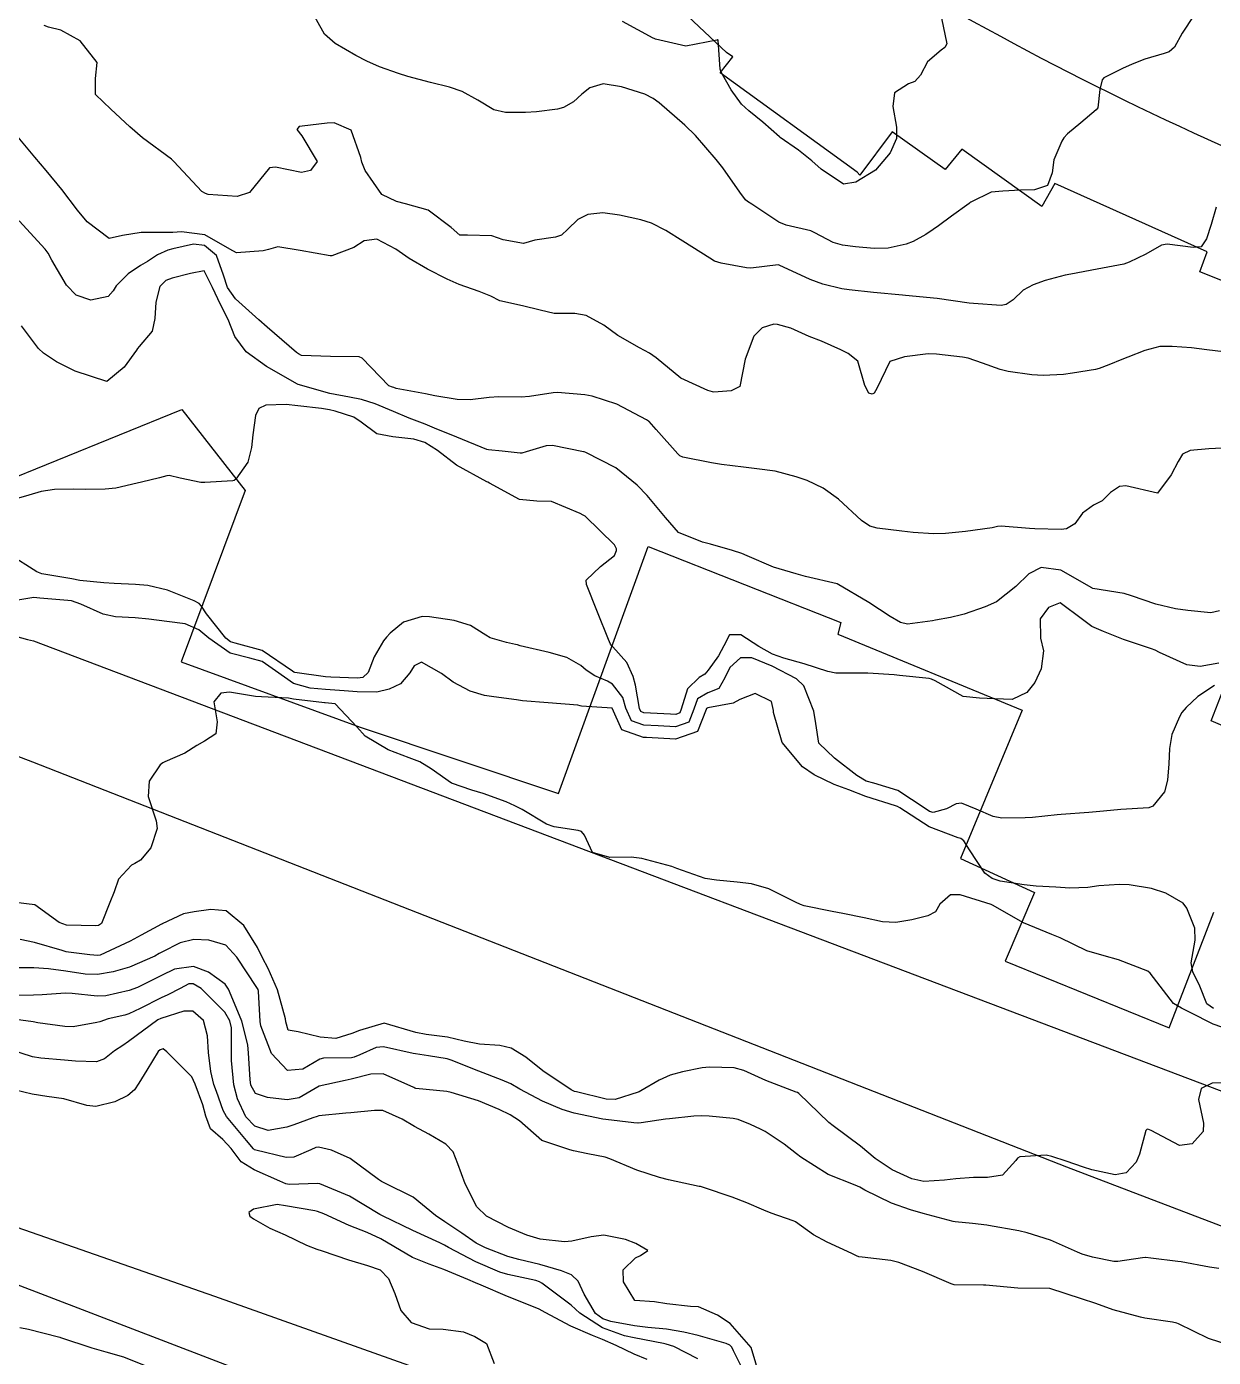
# Model space of a CAD drawing. Header units: metres. Extents: x 286371 to 293043, y 7462578 to 7466404.
# Drawn here: x 292838 to 292912.4, y 7462813.9 to 7462897.4 of the extents above; entities that cross this region are included whole.
import ezdxf

# ---------------------------------------------------------------- set-up
doc = ezdxf.new("R2010")
doc.units = ezdxf.units.M
doc.header["$MEASUREMENT"] = 0
for name, color, linetype in [('Curvas de Nivel 1m', 11, 'Continuous'), ('Curvas de Nivel 5m', 15, 'Continuous'), ('Edificações', 30, 'Continuous'), ('Linha Férrea', 20, 'Continuous'), ('Vias primárias', 230, 'Continuous')]:
    doc.layers.add(name, color=color, linetype=linetype)

msp = doc.modelspace()

# ---------------------------------------------------------------- linework, layer by layer
at = {"layer": 'Curvas de Nivel 1m', "flags": 128}
for points, elevation in [([(292911.223, 7462898.057), (292910.499, 7462896.956), (292909.999, 7462896.075), (292909.665, 7462895.784), (292909.368, 7462895.679), (292908.139, 7462895.327), (292907.357, 7462895.002), (292906.751, 7462894.725), (292905.578, 7462894.141), (292905.467, 7462894.018), (292905.333, 7462893.419), (292905.19, 7462892.273), (292905.1, 7462892.148), (292904.137, 7462891.327), (292903.291, 7462890.625), (292903.075, 7462890.39), (292902.95, 7462890.179), (292902.449, 7462889.004), (292902.336, 7462888.188), (292902.04, 7462887.395), (292901.238, 7462887.125), (292900.357, 7462887.098), (292899.236, 7462887.041), (292898.509, 7462886.971), (292897.225, 7462886.337), (292897.183, 7462886.306), (292897.13, 7462886.266), (292896.028, 7462885.466), (292895.203, 7462884.865), (292894.873, 7462884.625), (292894.415, 7462884.306), (292893.628, 7462883.877), (292893.185, 7462883.716), (292892.06, 7462883.463), (292891.18, 7462883.445), (292890.011, 7462883.542), (292889.183, 7462883.645), (292888.608, 7462883.818), (292887.446, 7462884.419), (292887.284, 7462884.511), (292887.196, 7462884.55), (292885.657, 7462884.902), (292885.204, 7462885.098), (292883.492, 7462886.209), (292883.223, 7462886.383), (292883.103, 7462886.486), (292882.744, 7462886.979), (292881.678, 7462888.508), (292881.262, 7462889.027), (292879.969, 7462890.534), (292879.294, 7462891.18), (292877.681, 7462892.569), (292877.318, 7462892.847), (292876.789, 7462893.116), (292875.329, 7462893.587), (292874.183, 7462893.776), (292873.332, 7462893.529), (292872.844, 7462893.122), (292872.319, 7462892.649), (292871.688, 7462892.279), (292871.307, 7462892.18), (292869.989, 7462892.006), (292869.309, 7462891.962), (292868.055, 7462891.968), (292867.315, 7462892.148), (292866.324, 7462892.739), (292865.332, 7462893.292), (292864.534, 7462893.569), (292863.34, 7462893.844), (292861.919, 7462894.232), (292861.348, 7462894.413), (292860.148, 7462894.833), (292859.359, 7462895.182), (292858.673, 7462895.547), (292857.375, 7462896.29), (292856.709, 7462896.885), (292855.807, 7462898.5)], 719), ([(292912.625, 7462886.033), (292912.311, 7462884.934), (292912.019, 7462884.042), (292911.683, 7462883.551), (292911.186, 7462883.494), (292909.555, 7462883.713), (292909.188, 7462883.65), (292908.203, 7462883.075), (292907.171, 7462882.57), (292906.829, 7462882.46), (292905.164, 7462882.144), (292903.5, 7462881.829), (292903.158, 7462881.761), (292901.907, 7462881.439), (292901.148, 7462881.162), (292900.526, 7462880.831), (292899.882, 7462880.223), (292899.442, 7462879.917), (292899.128, 7462879.861), (292897.409, 7462879.982), (292897.13, 7462880.017), (292895.134, 7462880.294), (292893.137, 7462880.488), (292892.96, 7462880.504), (292891.139, 7462880.686), (292889.596, 7462880.84), (292889.142, 7462880.916), (292887.946, 7462881.208), (292887.15, 7462881.487), (292885.219, 7462882.398), (292885.163, 7462882.413), (292883.43, 7462882.21), (292883.16, 7462882.222), (292881.587, 7462882.508), (292881.166, 7462882.64), (292880.863, 7462882.824), (292879.184, 7462883.907), (292878.1, 7462884.561), (292877.201, 7462885.024), (292876.546, 7462885.243), (292875.208, 7462885.537), (292874.154, 7462885.676), (292873.208, 7462885.581), (292872.582, 7462885.265), (292871.957, 7462884.653), (292871.57, 7462884.277), (292871.186, 7462884.158), (292869.897, 7462883.97), (292869.18, 7462883.761), (292867.906, 7462883.99), (292867.187, 7462884.229), (292865.666, 7462884.268), (292865.187, 7462884.282), (292864.647, 7462884.763), (292863.21, 7462885.843), (292861.79, 7462886.231), (292861.218, 7462886.384), (292860.289, 7462886.829), (292859.256, 7462888.323), (292859.051, 7462888.848), (292858.981, 7462889.137), (292858.382, 7462890.858), (292857.301, 7462891.33), (292856.877, 7462891.305), (292855.297, 7462891.115), (292855.113, 7462891.091), (292854.96, 7462890.909), (292855.288, 7462890.512), (292856.24, 7462888.89), (292855.816, 7462888.335), (292855.254, 7462888.204), (292853.637, 7462888.55), (292853.257, 7462888.493), (292852.001, 7462886.959), (292851.23, 7462886.69), (292849.4, 7462886.833), (292849.232, 7462886.888), (292849.008, 7462887.008), (292847.262, 7462888.899), (292847.112, 7462889.037), (292845.284, 7462890.382), (292844.487, 7462891.077), (292843.31, 7462892.183), (292842.334, 7462893.109), (292842.339, 7462894.109), (292842.442, 7462895.108), (292841.374, 7462896.458), (292840.156, 7462897.143), (292839.387, 7462897.335), (292839.124, 7462897.423)], 718), ([(292913.078, 7462876.956), (292912.039, 7462877.081), (292911.081, 7462877.204), (292909.862, 7462877.294), (292909.082, 7462877.286), (292908.146, 7462877.031), (292907.072, 7462876.615), (292906.71, 7462876.482), (292905.887, 7462876.132), (292905.294, 7462875.908), (292905.06, 7462875.852), (292903.615, 7462875.606), (292903.055, 7462875.538), (292901.781, 7462875.472), (292901.06, 7462875.501), (292899.579, 7462875.712), (292899.066, 7462875.846), (292897.959, 7462876.251), (292897.078, 7462876.554), (292896.723, 7462876.626), (292895.082, 7462876.817), (292894.55, 7462876.834), (292893.079, 7462876.637), (292892.165, 7462876.343), (292891.347, 7462874.657), (292891.167, 7462874.362), (292891.043, 7462874.29), (292890.832, 7462874.368), (292890.587, 7462874.836), (292890.145, 7462876.378), (292889.548, 7462876.852), (292889.084, 7462877.084), (292887.878, 7462877.627), (292887.097, 7462877.924), (292885.941, 7462878.442), (292885.107, 7462878.673), (292884.875, 7462878.69), (292884.141, 7462878.469), (292883.632, 7462877.941), (292883.074, 7462876.484), (292882.754, 7462874.783), (292882.211, 7462874.497), (292881.127, 7462874.429), (292881.043, 7462874.441), (292880.748, 7462874.519), (292879.056, 7462875.308), (292877.498, 7462876.568), (292877.079, 7462876.879), (292876.458, 7462877.209), (292875.095, 7462877.981), (292874.212, 7462878.618), (292873.113, 7462879.236), (292872.403, 7462879.357), (292871.114, 7462879.36), (292870.227, 7462879.568), (292869.121, 7462879.831), (292867.694, 7462880.147), (292867.13, 7462880.443), (292866.407, 7462880.735), (292865.141, 7462881.189), (292864.402, 7462881.509), (292863.154, 7462882.131), (292862.001, 7462882.802), (292861.173, 7462883.401), (292859.993, 7462884.021), (292859.18, 7462883.922), (292858.533, 7462883.495), (292857.166, 7462882.985), (292857.06, 7462882.982), (292855.172, 7462883.302), (292853.784, 7462883.534), (292853.181, 7462883.38), (292852.845, 7462883.283), (292851.177, 7462883.171), (292850.768, 7462883.393), (292849.193, 7462884.287), (292847.739, 7462884.484), (292847.195, 7462884.45), (292845.802, 7462884.449), (292845.195, 7462884.433), (292844.028, 7462884.245), (292843.189, 7462884.063), (292841.809, 7462885.115), (292841.215, 7462885.849), (292840.224, 7462887.14), (292839.252, 7462888.332), (292838.533, 7462889.165), (292837.286, 7462890.668)], 717), ([(292912.987, 7462870.912), (292912.163, 7462870.861), (292910.985, 7462870.77), (292910.51, 7462870.533), (292910.24, 7462870.065), (292909.8, 7462869.234), (292908.944, 7462868.084), (292906.951, 7462868.552), (292906.566, 7462868.504), (292905.987, 7462868.129), (292905.477, 7462867.595), (292904.932, 7462867.327), (292904.242, 7462866.837), (292903.757, 7462866.162), (292903.234, 7462865.845), (292902.909, 7462865.809), (292901.252, 7462865.856), (292900.909, 7462865.879), (292899.134, 7462866.007), (292898.91, 7462865.985), (292898.568, 7462865.901), (292896.905, 7462865.671), (292895.643, 7462865.553), (292894.902, 7462865.532), (292893.609, 7462865.618), (292892.905, 7462865.705), (292891.371, 7462865.893), (292890.909, 7462866.023), (292890.378, 7462866.372), (292888.934, 7462867.716), (292887.965, 7462868.409), (292886.961, 7462868.877), (292886.28, 7462869.119), (292884.969, 7462869.466), (292883.822, 7462869.621), (292882.973, 7462869.718), (292881.591, 7462869.889), (292880.976, 7462869.979), (292879.171, 7462870.352), (292878.982, 7462870.436), (292878.856, 7462870.546), (292877.492, 7462872.082), (292877.057, 7462872.574), (292877.015, 7462872.612), (292876.904, 7462872.688), (292875.03, 7462873.678), (292873.484, 7462874.181), (292873.038, 7462874.259), (292871.304, 7462874.396), (292871.04, 7462874.387), (292869.566, 7462874.157), (292869.035, 7462874.115), (292867.625, 7462874.126), (292867.034, 7462874.085), (292865.835, 7462873.939), (292865.032, 7462873.955), (292863.614, 7462874.197), (292863.037, 7462874.327), (292861.192, 7462874.662), (292861.042, 7462874.71), (292860.963, 7462874.736), (292860.731, 7462874.819), (292859.07, 7462876.548), (292858.867, 7462876.644), (292857.071, 7462876.661), (292855.259, 7462876.723), (292855.073, 7462876.819), (292854.936, 7462876.917), (292853.097, 7462878.494), (292852.586, 7462878.952), (292851.124, 7462880.278), (292850.615, 7462880.982), (292850.376, 7462881.759), (292849.928, 7462882.993), (292849.183, 7462883.624), (292848.489, 7462883.71), (292847.18, 7462883.424), (292846.874, 7462883.343), (292846.237, 7462883.048), (292845.594, 7462882.632), (292845.164, 7462882.369), (292844.391, 7462881.841), (292843.643, 7462881.087), (292843.449, 7462880.78), (292843.134, 7462880.416), (292842.039, 7462880.202), (292841.135, 7462880.504), (292840.53, 7462881.134), (292839.606, 7462882.71), (292839.362, 7462883.152), (292839.178, 7462883.401), (292837.548, 7462885.179)], 716), ([(292912.785, 7462857.416), (292911.612, 7462857.211), (292910.783, 7462857.319), (292909.065, 7462858.08), (292908.796, 7462858.227), (292908.571, 7462858.315), (292906.806, 7462858.909), (292905.549, 7462859.398), (292904.818, 7462859.721), (292904.244, 7462860.153), (292902.839, 7462861.195), (292902.105, 7462860.916), (292901.591, 7462860.193), (292901.596, 7462858.989), (292901.785, 7462858.195), (292901.639, 7462857.06), (292901.249, 7462856.205), (292900.754, 7462855.573), (292899.831, 7462855.145), (292898.748, 7462855.175), (292897.787, 7462855.221), (292896.75, 7462855.33), (292895.003, 7462856.301), (292894.766, 7462856.426), (292894.612, 7462856.461), (292892.769, 7462856.647), (292892.427, 7462856.682), (292890.77, 7462856.785), (292890.348, 7462856.793), (292888.77, 7462856.786), (292888.274, 7462856.899), (292886.778, 7462857.387), (292885.503, 7462857.724), (292884.787, 7462857.982), (292883.941, 7462858.467), (292882.805, 7462859.189), (292882.104, 7462859.196), (292881.738, 7462858.5), (292881.419, 7462857.871), (292880.771, 7462856.971), (292880.551, 7462856.734), (292880.202, 7462856.523), (292879.471, 7462855.816), (292879.07, 7462854.539), (292878.976, 7462854.295), (292878.729, 7462854.208), (292878.401, 7462854.221), (292876.73, 7462854.312), (292876.534, 7462854.38), (292876.448, 7462854.579), (292876.213, 7462856.04), (292876.054, 7462856.585), (292875.657, 7462857.471), (292874.792, 7462858.444), (292874.707, 7462858.52), (292874.639, 7462858.607), (292874.512, 7462858.897), (292873.827, 7462860.619), (292873.13, 7462862.359), (292873.104, 7462862.631), (292874.005, 7462863.49), (292874.888, 7462864.174), (292875.014, 7462864.481), (292875.006, 7462864.603), (292874.898, 7462864.853), (292873.042, 7462866.633), (292872.925, 7462866.714), (292872.744, 7462866.82), (292870.937, 7462867.56), (292870.024, 7462867.592), (292868.939, 7462867.699), (292867.05, 7462868.723), (292866.955, 7462868.769), (292866.881, 7462868.799), (292864.97, 7462869.842), (292863.783, 7462870.772), (292862.991, 7462871.257), (292862.306, 7462871.483), (292860.996, 7462871.63), (292859.977, 7462871.813), (292859.009, 7462872.539), (292858.535, 7462872.862), (292857.373, 7462873.231), (292857.021, 7462873.315), (292856.508, 7462873.406), (292855.024, 7462873.576), (292854.307, 7462873.643), (292853.024, 7462873.599), (292852.574, 7462873.398), (292852.383, 7462872.954), (292852.205, 7462871.748), (292852.121, 7462870.957), (292851.903, 7462870.028), (292851.131, 7462868.972), (292851.038, 7462868.888), (292850.952, 7462868.859), (292849.205, 7462868.746), (292848.95, 7462868.753), (292847.647, 7462869.024), (292846.956, 7462869.186), (292846.815, 7462869.178), (292846.35, 7462869.044), (292845.226, 7462868.784), (292844.949, 7462868.722), (292843.621, 7462868.407), (292842.943, 7462868.334), (292841.734, 7462868.321), (292840.942, 7462868.331), (292839.775, 7462868.309), (292838.939, 7462868.181), (292838.15, 7462867.952), (292836.931, 7462867.614)], 714), ([(292912.527, 7462856.028), (292911.476, 7462855.321), (292910.743, 7462854.634), (292910.475, 7462854.321), (292910.321, 7462854.061), (292909.85, 7462852.934), (292909.689, 7462852.07), (292909.648, 7462851.112), (292909.578, 7462850.071), (292909.385, 7462849.351), (292908.649, 7462848.443), (292908.396, 7462848.34), (292906.646, 7462848.232), (292905.561, 7462848.136), (292904.643, 7462848.058), (292902.903, 7462847.917), (292902.64, 7462847.898), (292901.101, 7462847.744), (292900.636, 7462847.709), (292899.183, 7462847.689), (292898.637, 7462847.796), (292897.561, 7462848.261), (292896.649, 7462848.628), (292896.326, 7462848.602), (292895.718, 7462848.288), (292894.883, 7462848.058), (292894.641, 7462848.12), (292894.362, 7462848.309), (292892.661, 7462849.439), (292891.143, 7462849.881), (292890.669, 7462850.017), (292890.077, 7462850.373), (292888.69, 7462851.465), (292887.712, 7462852.409), (292887.506, 7462853.629), (292887.39, 7462854.415), (292886.758, 7462856.004), (292886.297, 7462856.431), (292884.776, 7462857.221), (292883.498, 7462857.759), (292882.783, 7462857.756), (292882.127, 7462857.141), (292881.806, 7462856.499), (292881.43, 7462855.828), (292880.75, 7462855.557), (292880.086, 7462855.183), (292879.859, 7462854.528), (292879.54, 7462853.714), (292878.717, 7462853.426), (292877.637, 7462853.48), (292876.718, 7462853.536), (292875.945, 7462853.809), (292875.598, 7462854.591), (292875.415, 7462855.266), (292874.757, 7462856.106), (292874.44, 7462856.29), (292873.654, 7462856.621), (292873.114, 7462856.974), (292872.774, 7462857.265), (292871.902, 7462857.769), (292870.786, 7462858.095), (292868.983, 7462858.509), (292868.801, 7462858.56), (292868.69, 7462858.585), (292868.107, 7462858.708), (292867.098, 7462859.018), (292866.811, 7462859.177), (292865.858, 7462859.782), (292864.824, 7462860.098), (292863.296, 7462860.318), (292862.827, 7462860.34), (292861.65, 7462859.984), (292860.811, 7462859.307), (292860.58, 7462859.056), (292860.402, 7462858.83), (292859.811, 7462857.817), (292859.448, 7462856.844), (292859.1, 7462856.519), (292858.768, 7462856.481), (292857.109, 7462856.54), (292856.769, 7462856.566), (292854.85, 7462856.836), (292854.773, 7462856.856), (292854.691, 7462856.916), (292852.793, 7462858.215), (292851.091, 7462858.679), (292850.801, 7462858.757), (292850.513, 7462858.979), (292849.305, 7462860.52), (292848.987, 7462861.002), (292848.837, 7462861.171), (292848.519, 7462861.329), (292846.849, 7462862.009), (292845.622, 7462862.283), (292844.854, 7462862.364), (292843.512, 7462862.426), (292842.854, 7462862.454), (292841.358, 7462862.615), (292840.858, 7462862.702), (292838.983, 7462863.031), (292838.863, 7462863.057), (292838.665, 7462863.157), (292836.88, 7462864.278)], 713), ([(292912.45, 7462835.757), (292912.039, 7462836.041), (292911.591, 7462837.163), (292911.159, 7462838.051), (292911.058, 7462838.619), (292911.299, 7462840.049), (292911.273, 7462840.797), (292910.79, 7462842.051), (292910.549, 7462842.363), (292909.463, 7462842.982), (292908.562, 7462843.275), (292907.174, 7462843.506), (292906.565, 7462843.541), (292905.263, 7462843.451), (292904.568, 7462843.345), (292903.434, 7462843.304), (292902.568, 7462843.373), (292901.336, 7462843.436), (292900.574, 7462843.511), (292899.068, 7462843.746), (292898.579, 7462843.905), (292898.112, 7462844.252), (292897.161, 7462845.711), (292896.806, 7462846.272), (292896.616, 7462846.411), (292896.431, 7462846.463), (292894.627, 7462847.154), (292892.781, 7462848.332), (292892.645, 7462848.417), (292892.519, 7462848.463), (292890.654, 7462849.059), (292889.574, 7462849.467), (292888.665, 7462849.806), (292887.404, 7462850.413), (292886.682, 7462850.922), (292885.398, 7462852.444), (292884.866, 7462854.319), (292884.858, 7462854.453), (292884.743, 7462855.021), (292883.703, 7462855.517), (292882.744, 7462855.133), (292882.321, 7462854.91), (292880.736, 7462854.619), (292880.665, 7462854.585), (292880.639, 7462854.516), (292880.104, 7462853.133), (292878.706, 7462852.644), (292876.887, 7462852.752), (292876.707, 7462852.765), (292875.355, 7462853.236), (292874.734, 7462854.604), (292872.827, 7462854.724), (292872.736, 7462854.747), (292872.592, 7462854.781), (292870.738, 7462854.935), (292869.109, 7462855.066), (292868.74, 7462855.112), (292867.318, 7462855.299), (292866.744, 7462855.389), (292865.847, 7462855.653), (292864.763, 7462856.223), (292864.032, 7462856.776), (292862.784, 7462857.489), (292862.335, 7462857.247), (292862.053, 7462856.805), (292861.461, 7462856.116), (292860.759, 7462855.788), (292859.981, 7462855.61), (292858.756, 7462855.619), (292857.936, 7462855.687), (292856.757, 7462855.768), (292855.803, 7462855.854), (292854.763, 7462856.145), (292853.63, 7462856.932), (292852.783, 7462857.522), (292852.016, 7462857.725), (292850.79, 7462858.044), (292849.438, 7462858.995), (292848.812, 7462859.514), (292847.957, 7462859.877), (292846.819, 7462860.035), (292845.688, 7462860.184), (292844.822, 7462860.255), (292843.588, 7462860.318), (292842.825, 7462860.499), (292841.418, 7462861.116), (292840.837, 7462861.321), (292840.607, 7462861.358), (292838.839, 7462861.507), (292838.463, 7462861.537), (292836.835, 7462861.276)], 712), ([(292912.982, 7462834.573), (292912.435, 7462834.779), (292910.994, 7462835.508), (292910.45, 7462835.767), (292909.945, 7462836.072), (292908.482, 7462837.966), (292908.329, 7462838.097), (292906.494, 7462838.795), (292905.589, 7462839.047), (292904.502, 7462839.377), (292902.838, 7462840.18), (292902.516, 7462840.317), (292902.32, 7462840.385), (292900.532, 7462841.135), (292898.598, 7462842.244), (292898.554, 7462842.264), (292898.52, 7462842.28), (292896.563, 7462842.882), (292895.958, 7462842.889), (292895.3, 7462842.293), (292895.021, 7462841.823), (292894.543, 7462841.565), (292893.539, 7462841.319), (292892.536, 7462841.148), (292891.687, 7462841.197), (292890.54, 7462841.432), (292889.217, 7462841.712), (292888.546, 7462841.842), (292886.78, 7462842.191), (292886.552, 7462842.271), (292886.24, 7462842.429), (292884.566, 7462843.25), (292883.476, 7462843.565), (292882.572, 7462843.684), (292881.278, 7462843.8), (292880.575, 7462843.916), (292878.793, 7462844.541), (292878.585, 7462844.624), (292878.478, 7462844.653), (292876.593, 7462845.16), (292875.924, 7462845.255), (292874.593, 7462845.225), (292873.502, 7462845.531), (292873.015, 7462846.636), (292872.827, 7462846.85), (292872.618, 7462846.92), (292871.105, 7462847.148), (292870.624, 7462847.328), (292869.094, 7462848.241), (292868.641, 7462848.477), (292868.098, 7462848.713), (292866.652, 7462849.252), (292865.944, 7462849.456), (292864.661, 7462849.885), (292863.394, 7462850.784), (292862.68, 7462851.219), (292862.014, 7462851.474), (292860.691, 7462851.982), (292859.256, 7462852.846), (292858.723, 7462853.427), (292857.38, 7462854.875), (292856.745, 7462854.937), (292856.692, 7462854.938), (292854.748, 7462855.155), (292854.454, 7462855.214), (292852.75, 7462855.309), (292852.366, 7462855.334), (292850.753, 7462855.604), (292850.196, 7462855.539), (292849.769, 7462854.989), (292849.975, 7462853.736), (292849.881, 7462852.987), (292849.18, 7462852.525), (292848.703, 7462852.244), (292847.934, 7462851.777), (292846.687, 7462851.228), (292846.56, 7462851.162), (292846.401, 7462851.039), (292845.704, 7462850.013), (292845.651, 7462849.049), (292846.141, 7462847.532), (292846.216, 7462847.041), (292845.808, 7462845.838), (292845.158, 7462845.056), (292844.797, 7462844.854), (292844.588, 7462844.741), (292843.786, 7462843.86), (292843.509, 7462843.08), (292843.229, 7462842.399), (292842.727, 7462841.091), (292842.522, 7462840.955), (292842.357, 7462840.934), (292840.522, 7462840.986), (292840.058, 7462841.141), (292838.546, 7462842.259), (292837.323, 7462842.409)], 711), ([(292912.793, 7462819.437), (292912.206, 7462819.523), (292910.42, 7462819.852), (292910.211, 7462819.884), (292908.517, 7462820.09), (292908.215, 7462820.124), (292908.187, 7462820.122), (292908.01, 7462820.098), (292906.46, 7462819.871), (292906.21, 7462819.876), (292904.871, 7462820.145), (292904.217, 7462820.33), (292903.92, 7462820.458), (292902.23, 7462821.22), (292900.762, 7462821.68), (292900.238, 7462821.802), (292898.342, 7462822.143), (292898.243, 7462822.154), (292897.342, 7462822.258), (292896.245, 7462822.363), (292896.136, 7462822.386), (292894.253, 7462822.894), (292893.452, 7462823.121), (292892.262, 7462823.538), (292890.597, 7462824.36), (292890.277, 7462824.54), (292889.978, 7462824.67), (292888.288, 7462825.343), (292886.573, 7462826.42), (292886.307, 7462826.631), (292885.522, 7462827.23), (292884.328, 7462828.025), (292884.044, 7462828.174), (292883.41, 7462828.473), (292882.64, 7462828.79), (292882.339, 7462828.852), (292880.825, 7462828.998), (292880.341, 7462829.017), (292879.873, 7462829.002), (292878.34, 7462828.837), (292878.096, 7462828.801), (292876.563, 7462828.581), (292876.372, 7462828.556), (292876.344, 7462828.559), (292876.1, 7462828.588), (292874.347, 7462828.779), (292874.157, 7462828.807), (292872.352, 7462829.179), (292871.601, 7462829.41), (292870.363, 7462829.936), (292868.952, 7462830.696), (292868.379, 7462831.023), (292867.848, 7462831.247), (292866.39, 7462831.83), (292864.644, 7462832.517), (292864.401, 7462832.59), (292863.232, 7462832.782), (292862.406, 7462832.91), (292862.264, 7462832.938), (292860.412, 7462833.35), (292859.946, 7462833.297), (292858.926, 7462832.847), (292858.566, 7462832.688), (292858.401, 7462832.654), (292856.646, 7462832.635), (292856.399, 7462832.575), (292855.34, 7462831.95), (292854.388, 7462831.859), (292853.372, 7462832.93), (292852.703, 7462834.668), (292852.658, 7462834.941), (292852.557, 7462836.848), (292852.534, 7462836.943), (292852.466, 7462837.068), (292851.211, 7462838.964), (292850.505, 7462839.722), (292849.453, 7462840.047), (292848.51, 7462840.075), (292847.644, 7462839.88), (292846.498, 7462839.289), (292846.337, 7462839.196), (292846.055, 7462839.041), (292844.483, 7462838.352), (292843.442, 7462838.049), (292842.476, 7462837.888), (292841.695, 7462837.897), (292840.478, 7462838.093), (292839.386, 7462838.246), (292838.481, 7462838.294), (292837.367, 7462838.295)], 709), ([(292913.558, 7462814.58), (292912.134, 7462815.056), (292910.249, 7462815.966), (292910.153, 7462816.003), (292909.882, 7462816.069), (292908.158, 7462816.332), (292907.88, 7462816.377), (292906.165, 7462816.841), (292905.076, 7462817.235), (292904.175, 7462817.544), (292902.184, 7462818.184), (292900.184, 7462818.214), (292898.186, 7462818.393), (292898.036, 7462818.397), (292896.186, 7462818.415), (292895.997, 7462818.467), (292894.198, 7462819.251), (292892.725, 7462819.808), (292892.208, 7462819.933), (292890.427, 7462820.145), (292890.211, 7462820.175), (292890.072, 7462820.227), (292889.775, 7462820.371), (292888.225, 7462821.093), (292887.375, 7462821.556), (292886.243, 7462822.362), (292886.206, 7462822.388), (292886.095, 7462822.427), (292884.709, 7462822.914), (292884.253, 7462823.092), (292883.183, 7462823.558), (292882.265, 7462823.919), (292880.467, 7462824.522), (292880.275, 7462824.576), (292880.207, 7462824.593), (292878.281, 7462824.995), (292877.701, 7462825.145), (292876.289, 7462825.609), (292874.596, 7462826.314), (292874.301, 7462826.417), (292873.217, 7462826.631), (292872.317, 7462826.827), (292872.091, 7462826.874), (292870.326, 7462827.473), (292868.941, 7462828.695), (292868.35, 7462829.077), (292867.654, 7462829.415), (292866.362, 7462829.951), (292864.646, 7462830.484), (292864.371, 7462830.535), (292862.425, 7462830.742), (292862.374, 7462830.758), (292862.312, 7462830.795), (292860.387, 7462831.656), (292859.6, 7462831.622), (292858.381, 7462831.308), (292858.004, 7462831.235), (292856.374, 7462830.884), (292855.12, 7462830.146), (292854.361, 7462830.02), (292853.125, 7462830.171), (292852.366, 7462830.422), (292852.088, 7462830.949), (292852.03, 7462831.299), (292851.938, 7462832.951), (292851.898, 7462833.466), (292851.527, 7462834.958), (292850.855, 7462836.571), (292850.676, 7462836.971), (292850.469, 7462837.278), (292849.43, 7462838.04), (292848.485, 7462838.39), (292847.285, 7462838.219), (292846.476, 7462837.831), (292844.968, 7462837.064), (292844.461, 7462836.871), (292842.997, 7462836.555), (292842.455, 7462836.528), (292840.884, 7462836.701), (292840.458, 7462836.713), (292839.003, 7462836.609), (292838.456, 7462836.594), (292837.071, 7462836.569)], 708), ([(292884.038, 7462812.522), (292883.466, 7462814.474), (292882.146, 7462815.98), (292881.345, 7462816.507), (292880.162, 7462817.035), (292879.645, 7462817.049), (292878.164, 7462817.224), (292877.388, 7462817.344), (292876.167, 7462817.426), (292875.454, 7462818.595), (292875.438, 7462819.354), (292876.207, 7462820.109), (292876.525, 7462820.264), (292876.985, 7462820.573), (292876.22, 7462821.007), (292875.569, 7462821.249), (292874.228, 7462821.534), (292873.432, 7462821.42), (292872.222, 7462821.144), (292871.76, 7462821.112), (292870.223, 7462821.275), (292869.386, 7462821.528), (292868.234, 7462822.016), (292866.851, 7462822.725), (292866.256, 7462823.317), (292865.518, 7462824.746), (292865.056, 7462826), (292864.776, 7462826.758), (292864.321, 7462827.238), (292863.246, 7462827.865), (292862.337, 7462828.35), (292861.579, 7462828.806), (292860.352, 7462829.349), (292859.835, 7462829.349), (292858.349, 7462829.203), (292858.03, 7462829.178), (292856.346, 7462829.008), (292856.247, 7462828.985), (292855.968, 7462828.89), (292854.786, 7462828.459), (292854.335, 7462828.298), (292853.168, 7462828.096), (292852.335, 7462828.363), (292851.773, 7462828.953), (292851.238, 7462830.084), (292851.01, 7462830.965), (292850.868, 7462832.496), (292850.867, 7462832.968), (292850.864, 7462834.531), (292850.769, 7462834.969), (292850.442, 7462835.526), (292848.969, 7462836.997), (292848.469, 7462837.304), (292848.188, 7462837.289), (292847.654, 7462837.017), (292846.873, 7462836.613), (292846.455, 7462836.419), (292845.137, 7462835.753), (292844.439, 7462835.42), (292844.179, 7462835.337), (292843.141, 7462835.094), (292842.608, 7462834.925), (292842.431, 7462834.868), (292840.949, 7462834.604), (292840.426, 7462834.615), (292838.729, 7462834.86), (292838.43, 7462834.905), (292836.434, 7462835.194)], 707), ([(292883.259, 7462812.477), (292882.349, 7462814.263), (292882.257, 7462814.492), (292882.126, 7462814.629), (292881.897, 7462814.729), (292880.135, 7462815.227), (292879.235, 7462815.44), (292878.14, 7462815.63), (292876.985, 7462815.728), (292876.143, 7462815.833), (292874.65, 7462816.104), (292874.149, 7462816.275), (292873.691, 7462816.621), (292872.984, 7462817.82), (292872.615, 7462818.638), (292872.19, 7462819.038), (292871.563, 7462819.284), (292870.199, 7462819.693), (292868.892, 7462820.006), (292868.206, 7462820.182), (292866.796, 7462820.726), (292866.219, 7462821.037), (292865.321, 7462821.659), (292864.246, 7462822.369), (292863.666, 7462822.773), (292862.271, 7462823.907), (292860.443, 7462824.822), (292860.285, 7462824.89), (292860.093, 7462825.021), (292858.306, 7462826.342), (292857.145, 7462826.872), (292856.317, 7462827.059), (292856.165, 7462827.038), (292855.851, 7462826.891), (292854.783, 7462826.431), (292854.306, 7462826.406), (292852.391, 7462826.866), (292852.313, 7462826.893), (292852.282, 7462826.914), (292852.251, 7462826.945), (292851.809, 7462827.465), (292850.565, 7462828.971), (292850.35, 7462829.346), (292849.92, 7462830.536), (292849.765, 7462830.984), (292849.572, 7462831.801), (292849.434, 7462832.989), (292849.373, 7462834.036), (292849.121, 7462834.994), (292848.443, 7462835.587), (292847.881, 7462835.575), (292846.435, 7462835.124), (292846.255, 7462835.038), (292844.413, 7462833.673), (292844.05, 7462833.439), (292843.527, 7462833.088), (292842.903, 7462832.59), (292842.394, 7462832.41), (292841.078, 7462832.44), (292840.395, 7462832.516), (292838.917, 7462832.636), (292838.397, 7462832.722), (292836.963, 7462833.186)], 706), ([(292876.946, 7462813.737), (292876.116, 7462814.053), (292874.993, 7462814.601), (292874.13, 7462814.988), (292873.517, 7462815.239), (292872.142, 7462815.813), (292870.545, 7462816.669), (292870.157, 7462816.891), (292869.801, 7462817.038), (292868.169, 7462817.674), (292866.518, 7462818.39), (292866.181, 7462818.532), (292865.694, 7462818.742), (292864.193, 7462819.379), (292863.263, 7462819.718), (292862.211, 7462820.121), (292861.046, 7462820.812), (292860.231, 7462821.295), (292859.372, 7462821.703), (292858.243, 7462822.145), (292856.665, 7462822.878), (292856.256, 7462823.02), (292856.095, 7462823.048), (292854.261, 7462823.366), (292853.737, 7462823.448), (292852.257, 7462823.157), (292851.956, 7462822.95), (292852.016, 7462822.714), (292852.248, 7462822.544), (292853.281, 7462821.975), (292854.234, 7462821.552), (292855.572, 7462820.894), (292856.22, 7462820.643), (292856.553, 7462820.544), (292858.207, 7462819.988), (292859.4, 7462819.636), (292860.195, 7462819.363), (292860.714, 7462818.816), (292861.114, 7462817.866), (292861.48, 7462816.805), (292862.143, 7462816.045), (292863.262, 7462815.653), (292864.137, 7462815.637), (292865.424, 7462815.455), (292866.131, 7462815.174), (292866.852, 7462814.724), (292867.336, 7462813.486)], 704), ([(292846.049, 7462813.101), (292844.116, 7462813.872), (292843.018, 7462814.193), (292842.124, 7462814.44), (292840.173, 7462815.094), (292840.134, 7462815.105), (292840.024, 7462815.136), (292838.141, 7462815.609), (292837.604, 7462815.711)], 704)]:
    msp.add_lwpolyline(points, dxfattribs=dict(at, elevation=elevation))
at = {"layer": 'Curvas de Nivel 5m', "flags": 128}
for points, elevation in [([(292895.398, 7462897.896), (292895.734, 7462896.289), (292895.613, 7462896.049), (292895.368, 7462895.883), (292894.517, 7462895.147), (292894.073, 7462894.314), (292893.732, 7462893.924), (292893.336, 7462893.771), (292892.453, 7462893.211), (292892.343, 7462892.339), (292892.578, 7462891.052), (292892.582, 7462890.335), (292892.179, 7462889.433), (292891.254, 7462888.354), (292890.023, 7462887.592), (292889.24, 7462887.474), (292887.858, 7462888.405), (292887.262, 7462888.945), (292886.438, 7462889.598), (292885.283, 7462890.406), (292885.261, 7462890.422), (292885.237, 7462890.445), (292884.186, 7462891.355), (292883.308, 7462892.072), (292882.857, 7462892.491), (292882.213, 7462893.383), (292881.574, 7462894.51), (292881.525, 7462894.689), (292881.397, 7462896.504), (292881.374, 7462896.52), (292881.358, 7462896.521), (292881.309, 7462896.506), (292879.368, 7462896.131), (292877.451, 7462896.573), (292877.385, 7462896.606), (292877.322, 7462896.638), (292875.4, 7462897.673)], 720), ([(292912.834, 7462860.698), (292912.293, 7462860.572), (292910.834, 7462860.717), (292910.079, 7462860.822), (292908.84, 7462861.116), (292907.303, 7462861.652), (292906.849, 7462861.787), (292904.896, 7462862.101), (292904.854, 7462862.125), (292904.829, 7462862.145), (292902.87, 7462863.258), (292901.639, 7462863.427), (292900.866, 7462863.017), (292900.054, 7462862.22), (292898.839, 7462861.274), (292898.125, 7462860.964), (292896.827, 7462860.504), (292896.66, 7462860.444), (292895.955, 7462860.287), (292895.014, 7462860.109), (292894.821, 7462860.076), (292893.274, 7462859.871), (292892.818, 7462859.963), (292892.171, 7462860.344), (292890.837, 7462861.235), (292888.854, 7462862.394), (292886.861, 7462862.862), (292886.274, 7462863.023), (292884.869, 7462863.438), (292883.215, 7462864.144), (292882.881, 7462864.298), (292882.29, 7462864.493), (292880.9, 7462864.887), (292880.416, 7462865.007), (292878.91, 7462865.623), (292878.09, 7462866.557), (292876.944, 7462867.934), (292876.308, 7462868.584), (292874.97, 7462869.673), (292873.093, 7462870.633), (292872.985, 7462870.67), (292872.942, 7462870.678), (292870.99, 7462871.079), (292870.596, 7462871.065), (292869.343, 7462870.689), (292869.072, 7462870.604), (292868.983, 7462870.601), (292867.834, 7462870.712), (292866.985, 7462870.8), (292866.879, 7462870.832), (292864.997, 7462871.591), (292863.607, 7462872.174), (292863.009, 7462872.418), (292862.007, 7462872.8), (292861.02, 7462873.208), (292859.888, 7462873.698), (292859.031, 7462873.961), (292858.276, 7462874.103), (292857.036, 7462874.343), (292855.058, 7462874.9), (292855.012, 7462874.915), (292853.06, 7462876.027), (292851.785, 7462876.964), (292851.088, 7462877.907), (292850.665, 7462878.981), (292850.187, 7462879.924), (292849.681, 7462880.996), (292849.159, 7462882.028), (292848.301, 7462881.873), (292847.152, 7462881.575), (292846.759, 7462881.431), (292846.377, 7462881.046), (292846.114, 7462880.06), (292846.061, 7462879.05), (292845.897, 7462878.253), (292845.079, 7462877.291), (292844.979, 7462877.163), (292844.921, 7462877.067), (292844.136, 7462876), (292843.044, 7462875.094), (292841.056, 7462875.738), (292839.888, 7462876.322), (292839.078, 7462876.865), (292838.765, 7462877.159), (292837.702, 7462878.578)], 715), ([(292913.31, 7462831.091), (292912.379, 7462831.064), (292911.687, 7462830.732), (292911.504, 7462830.047), (292911.835, 7462828.549), (292911.801, 7462828.042), (292911.114, 7462827.261), (292910.32, 7462827.154), (292908.54, 7462828.091), (292908.335, 7462828.19), (292908.263, 7462828.168), (292908.215, 7462828.096), (292907.809, 7462826.605), (292907.613, 7462826.105), (292906.967, 7462825.441), (292906.292, 7462825.322), (292904.822, 7462825.621), (292904.299, 7462825.791), (292903.209, 7462826.171), (292902.308, 7462826.474), (292901.957, 7462826.542), (292900.307, 7462826.441), (292900.16, 7462826.363), (292900.052, 7462826.218), (292899.226, 7462825.295), (292898.287, 7462825.138), (292897.402, 7462825.143), (292896.286, 7462825.074), (292895.582, 7462824.988), (292894.283, 7462824.9), (292893.545, 7462825.056), (292892.294, 7462825.636), (292891.244, 7462826.35), (292890.315, 7462827.123), (292888.605, 7462828.39), (292888.337, 7462828.606), (292886.452, 7462830.423), (292886.365, 7462830.478), (292886.283, 7462830.508), (292884.376, 7462831.241), (292883.008, 7462831.859), (292882.395, 7462832.036), (292880.848, 7462832.062), (292880.394, 7462832.022), (292879.16, 7462831.771), (292878.389, 7462831.568), (292877.686, 7462831.263), (292876.54, 7462830.582), (292876.434, 7462830.523), (292876.373, 7462830.497), (292874.923, 7462830.049), (292874.366, 7462830.065), (292872.497, 7462830.518), (292872.373, 7462830.554), (292872.163, 7462830.648), (292870.392, 7462831.847), (292869.32, 7462832.691), (292868.412, 7462833.267), (292867.707, 7462833.422), (292866.416, 7462833.513), (292865.465, 7462833.702), (292864.422, 7462833.945), (292863.087, 7462834.121), (292862.426, 7462834.238), (292860.434, 7462834.824), (292858.901, 7462834.373), (292858.424, 7462834.192), (292857.42, 7462833.869), (292856.42, 7462833.956), (292855.045, 7462834.285), (292854.426, 7462834.391), (292854.28, 7462834.917), (292854.252, 7462835.102), (292853.755, 7462836.925), (292853.16, 7462838.258), (292852.818, 7462838.94), (292852.504, 7462839.579), (292851.641, 7462840.958), (292850.538, 7462841.871), (292849.567, 7462841.961), (292848.536, 7462841.824), (292847.85, 7462841.699), (292846.524, 7462841.064), (292846.506, 7462841.053), (292846.478, 7462841.035), (292845.212, 7462840.356), (292844.508, 7462839.984), (292842.633, 7462839.102), (292842.494, 7462839.079), (292841.993, 7462839.112), (292840.653, 7462839.288), (292840.497, 7462839.314), (292840.255, 7462839.381), (292838.505, 7462839.901), (292837.61, 7462840.08)], 710), ([(292880.113, 7462813.769), (292878.606, 7462814.547), (292878.126, 7462814.694), (292877.955, 7462814.728), (292876.132, 7462815.087), (292875.507, 7462815.22), (292874.14, 7462815.706), (292872.72, 7462816.636), (292872.161, 7462817.127), (292870.33, 7462818.524), (292870.183, 7462818.606), (292869.948, 7462818.678), (292868.189, 7462819.058), (292867.696, 7462819.207), (292866.201, 7462819.853), (292864.481, 7462820.76), (292864.217, 7462820.911), (292863.937, 7462821.051), (292862.239, 7462821.821), (292860.342, 7462822.734), (292860.253, 7462822.782), (292860.178, 7462822.826), (292858.271, 7462823.986), (292856.41, 7462824.755), (292856.282, 7462824.774), (292854.478, 7462824.714), (292854.282, 7462824.752), (292853.901, 7462824.92), (292852.294, 7462825.631), (292851.482, 7462826.141), (292850.85, 7462826.966), (292850.322, 7462827.524), (292849.542, 7462828.201), (292849.25, 7462828.996), (292849.064, 7462829.71), (292848.598, 7462831.001), (292848.381, 7462831.454), (292847.608, 7462832.236), (292846.804, 7462833.036), (292846.576, 7462833.211), (292846.406, 7462833.165), (292846.274, 7462833.046), (292845.558, 7462831.885), (292845.053, 7462831.064), (292844.781, 7462830.655), (292844.362, 7462830.285), (292843.555, 7462829.888), (292842.351, 7462829.599), (292841.791, 7462829.675), (292840.358, 7462830.076), (292839.288, 7462830.223), (292838.362, 7462830.37), (292836.809, 7462830.746)], 705)]:
    msp.add_lwpolyline(points, dxfattribs=dict(at, elevation=elevation))
at = {"layer": 'Edificações'}
for points in [[(292921.629, 7462877.984), (292911.601, 7462881.967), (292912.059, 7462883.237), (292902.497, 7462887.515), (292901.683, 7462886.074), (292896.672, 7462889.678), (292895.634, 7462888.387), (292892.306, 7462890.758), (292890.276, 7462888.04), (292890.111, 7462888.231), (292881.517, 7462894.46), (292882.311, 7462895.458), (292881.904, 7462895.743), (292874.68, 7462902.561)], [(292836.004, 7462868.565), (292847.757, 7462873.329), (292851.718, 7462868.255), (292847.704, 7462857.494), (292858.939, 7462853.409), (292871.379, 7462849.24), (292876.99, 7462864.739), (292889.082, 7462859.967), (292888.887, 7462859.244), (292900.45, 7462854.468), (292896.583, 7462845.156), (292901.226, 7462843.036), (292899.379, 7462838.73), (292909.668, 7462834.543), (292909.828, 7462834.916), (292912.48, 7462841.796)], [(292922.42, 7462849.478), (292912.299, 7462853.796), (292913.323, 7462856.427)]]:
    msp.add_lwpolyline(points, dxfattribs=at)
at = {"layer": 'Linha Férrea'}
for points in [[(292390.696, 7462856.664), (292422.031, 7462867.051), (292444.63, 7462872.673), (292455.552, 7462875.132), (292486.217, 7462880.015), (292497.079, 7462881.017), (292523.374, 7462882.637), (292551.134, 7462882.097), (292565.45, 7462881.142), (292586.472, 7462878.761), (292601.958, 7462876.338), (292613.438, 7462874.245), (292634.127, 7462870.185), (292737.997, 7462849.124), (292782.727, 7462839.007), (292817.497, 7462828.983), (292849.812, 7462817.692), (292862.902, 7462813.032), (292916.707, 7462789.564), (292949.264, 7462775.881), (292961.971, 7462770.598)], [(292960.741, 7462766.933), (292953.292, 7462769.66), (292929.109, 7462779.812), (292912.243, 7462787.295), (292898.458, 7462793.682), (292869.191, 7462806.225), (292829.526, 7462821.438), (292824.27, 7462823.163), (292815.161, 7462825.987), (292796.088, 7462831.559), (292780.439, 7462835.437), (292769.194, 7462838.374), (292719.983, 7462849.466)]]:
    msp.add_lwpolyline(points, dxfattribs=at)
at = {"layer": 'Vias primárias'}
for points in [[(293017.512, 7462915.701), (293004.689, 7462920.901), (292949.33, 7462943.702), (292940.194, 7462947.464, -0.250739), (292916.415, 7462976.349), (292913.325, 7462987.768, 0.295231), (292904.971, 7462995.281), (292874.329, 7462995.008), (292859.665, 7462994.7, 0.163099), (292853.14, 7462992.359, 0.284387), (292851.988, 7462989.192), (292858.118, 7462968.73, 0.092134), (292885.687, 7462915.098, 0.077166), (292904.064, 7462902.105, 0.013752), (292997.505, 7462862.922)], [(292972.964, 7462799.177), (292963.612, 7462802.756), (292903.253, 7462825.805), (292838.412, 7462851.2, 0.035511), (292734.851, 7462883.784, 8.959257)]]:
    msp.add_lwpolyline(points, format="xyb", dxfattribs=at)
msp.add_lwpolyline([(292963.394, 7462868.986), (292950.717, 7462874.255), (292919.189, 7462887.208, -0.036856), (292891.542, 7462901.027, -0.126762), (292874.801, 7462917.902, -0.020675), (292856.642, 7462952.119, -0.039733), (292852.015, 7462964.149, 0.023574), (292846.963, 7462978.669, -0.01296), (292844.767, 7462984.574, 0.339299), (292830.439, 7462994.093), (292800.39, 7462993.479, 0.457438), (292787.399, 7462977.812), (292798.512, 7462947.382), (292826.823, 7462874.616), (292829.716, 7462866.384, 0.265788), (292838.448, 7462858.828), (292924.732, 7462826.118, 0.022224), (292929.262, 7462824.549, 0.246378), (292934.895, 7462826.87, 0.077779), (292936.442, 7462828.864), (292961.281, 7462854.765, 0.062659), (292966.002, 7462860.056, 0.536561), (292963.394, 7462868.986)], format="xyb", close=True, dxfattribs=at)

doc.saveas('drawing.dxf')
